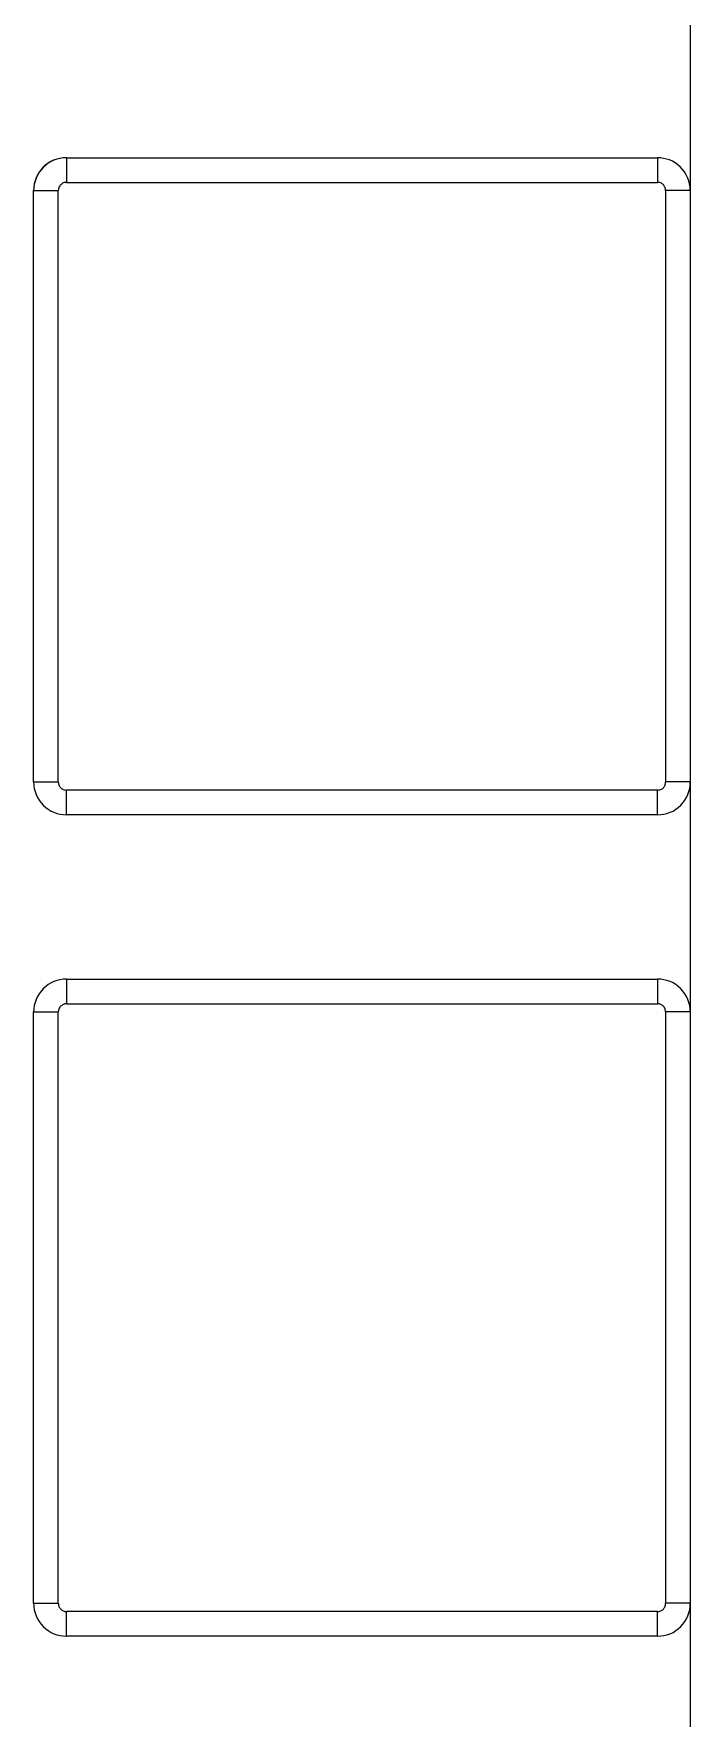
# Model space of a CAD drawing. Header units: millimetres. Extents: x 10366 to 13995, y 24552 to 29685.
# Drawn here: x 11249.7 to 11289.7, y 27799.8 to 27902.4 of the extents above; entities that cross this region are included whole.
import ezdxf

# ---------------------------------------------------------------- set-up
doc = ezdxf.new("R2010")
doc.units = ezdxf.units.MM
doc.header["$LTSCALE"] = 3
doc.layers.add('DomyÅ›lny', color=7, linetype='Continuous')

msp = doc.modelspace()

# ---------------------------------------------------------------- linework, layer by layer
at = {"layer": 'DomyÅ›lny'}
for p, q in [((11289.73, 28004.83), (11289.73, 27649.83)), ((11251.73, 27894.83), (11287.73, 27894.83)), ((11249.73, 27856.83), (11249.73, 27892.83)), ((11251.23, 27856.83), (11251.23, 27892.83)), ((11251.73, 27893.33), (11287.73, 27893.33)), ((11288.23, 27892.83), (11288.23, 27856.83)), ((11287.73, 27856.33), (11251.73, 27856.33)), ((11287.73, 27854.83), (11251.73, 27854.83)), ((11251.73, 27844.83), (11287.73, 27844.83)), ((11249.73, 27806.83), (11249.73, 27842.83)), ((11251.23, 27806.83), (11251.23, 27842.83)), ((11251.73, 27843.33), (11287.73, 27843.33)), ((11288.23, 27842.83), (11288.23, 27806.83)), ((11287.73, 27806.33), (11251.73, 27806.33)), ((11287.73, 27804.83), (11251.73, 27804.83))]:
    msp.add_line(p, q, dxfattribs=at)
for points in [[(11251.73, 27894.83, 0), (11251.54, 27894.82, 0), (11251.34, 27894.79, 0), (11251.15, 27894.74, 0), (11250.97, 27894.68, 0), (11250.79, 27894.59, 0), (11250.62, 27894.49, 0), (11250.47, 27894.37, 0), (11250.32, 27894.24, 0), (11250.19, 27894.1, 0), (11250.07, 27893.94, 0), (11249.97, 27893.77, 0), (11249.89, 27893.59, 0), (11249.82, 27893.41, 0), (11249.77, 27893.22, 0), (11249.74, 27893.02, 0), (11249.73, 27892.83, 0)], [(11251.73, 27894.83, 0), (11251.73, 27894.83, 0), (11251.73, 27894.83, 0), (11251.73, 27894.83, 0), (11251.73, 27894.83, 0), (11251.73, 27894.83, 0), (11251.73, 27894.83, 0), (11251.73, 27894.83, 0), (11251.73, 27894.83, 0), (11251.73, 27894.83, 0), (11251.73, 27894.83, 0), (11251.73, 27894.83, 0), (11251.73, 27894.83, 0), (11251.73, 27894.83, 0), (11251.73, 27894.82, 0), (11251.73, 27894.78, 0), (11251.73, 27894.64, 0), (11251.73, 27893.33, 0)], [(11289.73, 27892.83, 0), (11289.73, 27892.84, 0), (11289.72, 27893.05, 0), (11289.69, 27893.24, 0), (11289.64, 27893.43, 0), (11289.57, 27893.62, 0), (11289.49, 27893.79, 0), (11289.38, 27893.96, 0), (11289.26, 27894.12, 0), (11289.13, 27894.26, 0), (11288.98, 27894.39, 0), (11288.82, 27894.51, 0), (11288.65, 27894.61, 0), (11288.47, 27894.69, 0), (11288.29, 27894.75, 0), (11288.1, 27894.79, 0), (11287.92, 27894.82, 0), (11287.73, 27894.83, 0)], [(11287.73, 27894.83, 0), (11287.73, 27894.83, 0), (11287.73, 27894.83, 0), (11287.73, 27894.83, 0), (11287.73, 27894.83, 0), (11287.73, 27894.83, 0), (11287.73, 27894.83, 0), (11287.73, 27894.83, 0), (11287.73, 27894.83, 0), (11287.73, 27894.83, 0), (11287.73, 27894.83, 0), (11287.73, 27894.83, 0), (11287.73, 27894.83, 0), (11287.73, 27894.83, 0), (11287.73, 27894.82, 0), (11287.73, 27894.78, 0), (11287.73, 27894.64, 0), (11287.73, 27893.33, 0)], [(11249.73, 27892.83, 0), (11249.73, 27892.83, 0), (11249.73, 27892.83, 0), (11249.73, 27892.83, 0), (11249.73, 27892.83, 0), (11249.73, 27892.83, 0), (11249.73, 27892.83, 0), (11249.73, 27892.83, 0), (11249.73, 27892.83, 0), (11249.73, 27892.83, 0), (11249.73, 27892.83, 0), (11249.73, 27892.83, 0), (11249.73, 27892.83, 0), (11249.74, 27892.83, 0), (11249.74, 27892.83, 0), (11249.78, 27892.83, 0), (11249.92, 27892.83, 0), (11251.23, 27892.83, 0)], [(11251.73, 27893.33, 0), (11251.69, 27893.33, 0), (11251.64, 27893.32, 0), (11251.59, 27893.31, 0), (11251.54, 27893.29, 0), (11251.5, 27893.27, 0), (11251.46, 27893.24, 0), (11251.42, 27893.21, 0), (11251.38, 27893.18, 0), (11251.35, 27893.15, 0), (11251.32, 27893.11, 0), (11251.29, 27893.06, 0), (11251.27, 27893.02, 0), (11251.26, 27892.97, 0), (11251.24, 27892.93, 0), (11251.24, 27892.88, 0), (11251.23, 27892.83, 0)], [(11288.23, 27892.83, 0), (11288.23, 27892.88, 0), (11288.22, 27892.93, 0), (11288.21, 27892.97, 0), (11288.2, 27893.02, 0), (11288.17, 27893.06, 0), (11288.15, 27893.11, 0), (11288.12, 27893.15, 0), (11288.09, 27893.18, 0), (11288.05, 27893.22, 0), (11288.01, 27893.24, 0), (11287.97, 27893.27, 0), (11287.92, 27893.29, 0), (11287.88, 27893.31, 0), (11287.83, 27893.32, 0), (11287.78, 27893.33, 0), (11287.73, 27893.33, 0)], [(11289.73, 27892.83, 0), (11289.73, 27892.83, 0), (11289.73, 27892.83, 0), (11289.73, 27892.83, 0), (11289.73, 27892.83, 0), (11289.73, 27892.83, 0), (11289.73, 27892.83, 0), (11289.73, 27892.83, 0), (11289.73, 27892.83, 0), (11289.73, 27892.83, 0), (11289.73, 27892.83, 0), (11289.73, 27892.83, 0), (11289.73, 27892.83, 0), (11289.72, 27892.83, 0), (11289.69, 27892.83, 0), (11289.55, 27892.83, 0), (11288.23, 27892.83, 0)], [(11249.73, 27856.83, 0), (11249.74, 27856.63, 0), (11249.77, 27856.44, 0), (11249.82, 27856.25, 0), (11249.89, 27856.06, 0), (11249.97, 27855.89, 0), (11250.07, 27855.72, 0), (11250.19, 27855.56, 0), (11250.32, 27855.41, 0), (11250.47, 27855.28, 0), (11250.62, 27855.17, 0), (11250.79, 27855.06, 0), (11250.97, 27854.98, 0), (11251.15, 27854.91, 0), (11251.34, 27854.87, 0), (11251.54, 27854.84, 0), (11251.73, 27854.83, 0)], [(11249.73, 27856.83, 0), (11249.73, 27856.83, 0), (11249.73, 27856.83, 0), (11249.73, 27856.83, 0), (11249.73, 27856.83, 0), (11249.73, 27856.83, 0), (11249.73, 27856.83, 0), (11249.73, 27856.83, 0), (11249.73, 27856.83, 0), (11249.73, 27856.83, 0), (11249.73, 27856.83, 0), (11249.73, 27856.83, 0), (11249.73, 27856.83, 0), (11249.74, 27856.83, 0), (11249.74, 27856.83, 0), (11249.78, 27856.83, 0), (11249.92, 27856.83, 0), (11251.23, 27856.83, 0)], [(11251.23, 27856.83, 0), (11251.24, 27856.78, 0), (11251.24, 27856.73, 0), (11251.26, 27856.68, 0), (11251.27, 27856.64, 0), (11251.29, 27856.59, 0), (11251.32, 27856.55, 0), (11251.35, 27856.51, 0), (11251.38, 27856.47, 0), (11251.42, 27856.44, 0), (11251.46, 27856.41, 0), (11251.5, 27856.39, 0), (11251.54, 27856.37, 0), (11251.59, 27856.35, 0), (11251.64, 27856.34, 0), (11251.69, 27856.33, 0), (11251.73, 27856.33, 0)], [(11287.73, 27856.33, 0), (11287.78, 27856.33, 0), (11287.83, 27856.34, 0), (11287.88, 27856.35, 0), (11287.93, 27856.37, 0), (11287.97, 27856.39, 0), (11288.01, 27856.41, 0), (11288.05, 27856.44, 0), (11288.09, 27856.47, 0), (11288.12, 27856.51, 0), (11288.15, 27856.55, 0), (11288.18, 27856.59, 0), (11288.2, 27856.64, 0), (11288.21, 27856.68, 0), (11288.22, 27856.73, 0), (11288.23, 27856.78, 0), (11288.23, 27856.83, 0)], [(11287.73, 27854.83, 0), (11287.93, 27854.84, 0), (11288.12, 27854.87, 0), (11288.31, 27854.91, 0), (11288.5, 27854.98, 0), (11288.68, 27855.06, 0), (11288.85, 27855.17, 0), (11289, 27855.28, 0), (11289.15, 27855.41, 0), (11289.28, 27855.56, 0), (11289.4, 27855.72, 0), (11289.5, 27855.89, 0), (11289.58, 27856.06, 0), (11289.65, 27856.25, 0), (11289.7, 27856.44, 0), (11289.72, 27856.63, 0), (11289.73, 27856.83, 0)], [(11289.73, 27856.83, 0), (11289.73, 27856.83, 0), (11289.73, 27856.83, 0), (11289.73, 27856.83, 0), (11289.73, 27856.83, 0), (11289.73, 27856.83, 0), (11289.73, 27856.83, 0), (11289.73, 27856.83, 0), (11289.73, 27856.83, 0), (11289.73, 27856.83, 0), (11289.73, 27856.83, 0), (11289.73, 27856.83, 0), (11289.73, 27856.83, 0), (11289.72, 27856.83, 0), (11289.69, 27856.83, 0), (11289.55, 27856.83, 0), (11288.23, 27856.83, 0)], [(11251.73, 27854.83, 0), (11251.73, 27854.83, 0), (11251.73, 27854.83, 0), (11251.73, 27854.83, 0), (11251.73, 27854.83, 0), (11251.73, 27854.83, 0), (11251.73, 27854.83, 0), (11251.73, 27854.83, 0), (11251.73, 27854.83, 0), (11251.73, 27854.83, 0), (11251.73, 27854.83, 0), (11251.73, 27854.83, 0), (11251.73, 27854.83, 0), (11251.73, 27854.83, 0), (11251.73, 27854.84, 0), (11251.73, 27854.87, 0), (11251.73, 27855.01, 0), (11251.73, 27856.33, 0)], [(11287.73, 27854.83, 0), (11287.73, 27854.83, 0), (11287.73, 27854.83, 0), (11287.73, 27854.83, 0), (11287.73, 27854.83, 0), (11287.73, 27854.83, 0), (11287.73, 27854.83, 0), (11287.73, 27854.83, 0), (11287.73, 27854.83, 0), (11287.73, 27854.83, 0), (11287.73, 27854.83, 0), (11287.73, 27854.83, 0), (11287.73, 27854.83, 0), (11287.73, 27854.83, 0), (11287.73, 27854.84, 0), (11287.73, 27854.87, 0), (11287.73, 27855.01, 0), (11287.73, 27856.33, 0)], [(11251.73, 27844.83, 0), (11251.54, 27844.82, 0), (11251.34, 27844.79, 0), (11251.15, 27844.74, 0), (11250.97, 27844.68, 0), (11250.79, 27844.59, 0), (11250.62, 27844.49, 0), (11250.47, 27844.37, 0), (11250.32, 27844.24, 0), (11250.19, 27844.1, 0), (11250.07, 27843.94, 0), (11249.97, 27843.77, 0), (11249.89, 27843.59, 0), (11249.82, 27843.41, 0), (11249.77, 27843.22, 0), (11249.74, 27843.02, 0), (11249.73, 27842.83, 0)], [(11251.73, 27844.83, 0), (11251.73, 27844.83, 0), (11251.73, 27844.83, 0), (11251.73, 27844.83, 0), (11251.73, 27844.83, 0), (11251.73, 27844.83, 0), (11251.73, 27844.83, 0), (11251.73, 27844.83, 0), (11251.73, 27844.83, 0), (11251.73, 27844.83, 0), (11251.73, 27844.83, 0), (11251.73, 27844.83, 0), (11251.73, 27844.83, 0), (11251.73, 27844.83, 0), (11251.73, 27844.82, 0), (11251.73, 27844.78, 0), (11251.73, 27844.64, 0), (11251.73, 27843.33, 0)], [(11289.73, 27842.83, 0), (11289.72, 27843.02, 0), (11289.7, 27843.22, 0), (11289.65, 27843.41, 0), (11289.58, 27843.59, 0), (11289.5, 27843.77, 0), (11289.4, 27843.94, 0), (11289.28, 27844.1, 0), (11289.15, 27844.24, 0), (11289, 27844.37, 0), (11288.85, 27844.49, 0), (11288.68, 27844.59, 0), (11288.5, 27844.68, 0), (11288.31, 27844.74, 0), (11288.12, 27844.79, 0), (11287.93, 27844.82, 0), (11287.73, 27844.83, 0)], [(11287.73, 27844.83, 0), (11287.73, 27844.83, 0), (11287.73, 27844.83, 0), (11287.73, 27844.83, 0), (11287.73, 27844.83, 0), (11287.73, 27844.83, 0), (11287.73, 27844.83, 0), (11287.73, 27844.83, 0), (11287.73, 27844.83, 0), (11287.73, 27844.83, 0), (11287.73, 27844.83, 0), (11287.73, 27844.83, 0), (11287.73, 27844.83, 0), (11287.73, 27844.83, 0), (11287.73, 27844.82, 0), (11287.73, 27844.78, 0), (11287.73, 27844.64, 0), (11287.73, 27843.33, 0)], [(11249.73, 27842.83, 0), (11249.73, 27842.83, 0), (11249.73, 27842.83, 0), (11249.73, 27842.83, 0), (11249.73, 27842.83, 0), (11249.73, 27842.83, 0), (11249.73, 27842.83, 0), (11249.73, 27842.83, 0), (11249.73, 27842.83, 0), (11249.73, 27842.83, 0), (11249.73, 27842.83, 0), (11249.73, 27842.83, 0), (11249.73, 27842.83, 0), (11249.74, 27842.83, 0), (11249.74, 27842.83, 0), (11249.78, 27842.83, 0), (11249.92, 27842.83, 0), (11251.23, 27842.83, 0)], [(11251.73, 27843.33, 0), (11251.69, 27843.33, 0), (11251.64, 27843.32, 0), (11251.59, 27843.31, 0), (11251.54, 27843.29, 0), (11251.5, 27843.27, 0), (11251.46, 27843.24, 0), (11251.42, 27843.21, 0), (11251.38, 27843.18, 0), (11251.35, 27843.15, 0), (11251.32, 27843.11, 0), (11251.29, 27843.06, 0), (11251.27, 27843.02, 0), (11251.26, 27842.97, 0), (11251.24, 27842.93, 0), (11251.24, 27842.88, 0), (11251.23, 27842.83, 0)], [(11288.23, 27842.83, 0), (11288.23, 27842.88, 0), (11288.22, 27842.93, 0), (11288.21, 27842.97, 0), (11288.2, 27843.02, 0), (11288.18, 27843.06, 0), (11288.15, 27843.11, 0), (11288.12, 27843.15, 0), (11288.09, 27843.18, 0), (11288.05, 27843.21, 0), (11288.01, 27843.24, 0), (11287.97, 27843.27, 0), (11287.93, 27843.29, 0), (11287.88, 27843.31, 0), (11287.83, 27843.32, 0), (11287.78, 27843.33, 0), (11287.73, 27843.33, 0)], [(11289.73, 27842.83, 0), (11289.73, 27842.83, 0), (11289.73, 27842.83, 0), (11289.73, 27842.83, 0), (11289.73, 27842.83, 0), (11289.73, 27842.83, 0), (11289.73, 27842.83, 0), (11289.73, 27842.83, 0), (11289.73, 27842.83, 0), (11289.73, 27842.83, 0), (11289.73, 27842.83, 0), (11289.73, 27842.83, 0), (11289.73, 27842.83, 0), (11289.72, 27842.83, 0), (11289.69, 27842.83, 0), (11289.55, 27842.83, 0), (11288.23, 27842.83, 0)], [(11249.73, 27806.83, 0), (11249.74, 27806.63, 0), (11249.77, 27806.44, 0), (11249.82, 27806.25, 0), (11249.89, 27806.06, 0), (11249.97, 27805.89, 0), (11250.07, 27805.72, 0), (11250.19, 27805.56, 0), (11250.32, 27805.41, 0), (11250.47, 27805.28, 0), (11250.62, 27805.17, 0), (11250.79, 27805.06, 0), (11250.97, 27804.98, 0), (11251.15, 27804.91, 0), (11251.34, 27804.87, 0), (11251.54, 27804.84, 0), (11251.73, 27804.83, 0)], [(11249.73, 27806.83, 0), (11249.73, 27806.83, 0), (11249.73, 27806.83, 0), (11249.73, 27806.83, 0), (11249.73, 27806.83, 0), (11249.73, 27806.83, 0), (11249.73, 27806.83, 0), (11249.73, 27806.83, 0), (11249.73, 27806.83, 0), (11249.73, 27806.83, 0), (11249.73, 27806.83, 0), (11249.73, 27806.83, 0), (11249.73, 27806.83, 0), (11249.74, 27806.83, 0), (11249.74, 27806.83, 0), (11249.78, 27806.83, 0), (11249.92, 27806.83, 0), (11251.23, 27806.83, 0)], [(11251.23, 27806.83, 0), (11251.24, 27806.78, 0), (11251.24, 27806.73, 0), (11251.26, 27806.68, 0), (11251.27, 27806.64, 0), (11251.29, 27806.59, 0), (11251.32, 27806.55, 0), (11251.35, 27806.51, 0), (11251.38, 27806.47, 0), (11251.42, 27806.44, 0), (11251.46, 27806.41, 0), (11251.5, 27806.39, 0), (11251.54, 27806.37, 0), (11251.59, 27806.35, 0), (11251.64, 27806.34, 0), (11251.69, 27806.33, 0), (11251.73, 27806.33, 0)], [(11287.73, 27804.83, 0), (11287.93, 27804.84, 0), (11288.12, 27804.87, 0), (11288.31, 27804.91, 0), (11288.5, 27804.98, 0), (11288.68, 27805.06, 0), (11288.85, 27805.17, 0), (11289, 27805.28, 0), (11289.15, 27805.41, 0), (11289.28, 27805.56, 0), (11289.4, 27805.72, 0), (11289.5, 27805.89, 0), (11289.58, 27806.06, 0), (11289.65, 27806.25, 0), (11289.7, 27806.44, 0), (11289.72, 27806.63, 0), (11289.73, 27806.83, 0)], [(11287.73, 27806.33, 0), (11287.78, 27806.33, 0), (11287.83, 27806.34, 0), (11287.88, 27806.35, 0), (11287.93, 27806.37, 0), (11287.97, 27806.39, 0), (11288.01, 27806.41, 0), (11288.05, 27806.44, 0), (11288.09, 27806.47, 0), (11288.12, 27806.51, 0), (11288.15, 27806.55, 0), (11288.18, 27806.59, 0), (11288.2, 27806.64, 0), (11288.21, 27806.68, 0), (11288.22, 27806.73, 0), (11288.23, 27806.78, 0), (11288.23, 27806.83, 0)], [(11289.73, 27806.83, 0), (11289.73, 27806.83, 0), (11289.73, 27806.83, 0), (11289.73, 27806.83, 0), (11289.73, 27806.83, 0), (11289.73, 27806.83, 0), (11289.73, 27806.83, 0), (11289.73, 27806.83, 0), (11289.73, 27806.83, 0), (11289.73, 27806.83, 0), (11289.73, 27806.83, 0), (11289.73, 27806.83, 0), (11289.73, 27806.83, 0), (11289.72, 27806.83, 0), (11289.69, 27806.83, 0), (11289.55, 27806.83, 0), (11288.23, 27806.83, 0)], [(11251.73, 27804.83, 0), (11251.73, 27804.83, 0), (11251.73, 27804.83, 0), (11251.73, 27804.83, 0), (11251.73, 27804.83, 0), (11251.73, 27804.83, 0), (11251.73, 27804.83, 0), (11251.73, 27804.83, 0), (11251.73, 27804.83, 0), (11251.73, 27804.83, 0), (11251.73, 27804.83, 0), (11251.73, 27804.83, 0), (11251.73, 27804.83, 0), (11251.73, 27804.84, 0), (11251.73, 27804.87, 0), (11251.73, 27805.01, 0), (11251.73, 27806.33, 0)], [(11287.73, 27804.83, 0), (11287.73, 27804.83, 0), (11287.73, 27804.83, 0), (11287.73, 27804.83, 0), (11287.73, 27804.83, 0), (11287.73, 27804.83, 0), (11287.73, 27804.83, 0), (11287.73, 27804.83, 0), (11287.73, 27804.83, 0), (11287.73, 27804.83, 0), (11287.73, 27804.83, 0), (11287.73, 27804.83, 0), (11287.73, 27804.83, 0), (11287.73, 27804.84, 0), (11287.73, 27804.87, 0), (11287.73, 27805.01, 0), (11287.73, 27806.33, 0)]]:
    msp.add_polyline3d(points, dxfattribs=at)
msp.add_arc((11251.73, 27892.83), 2, 90, 180, dxfattribs=at)

doc.saveas('drawing.dxf')
